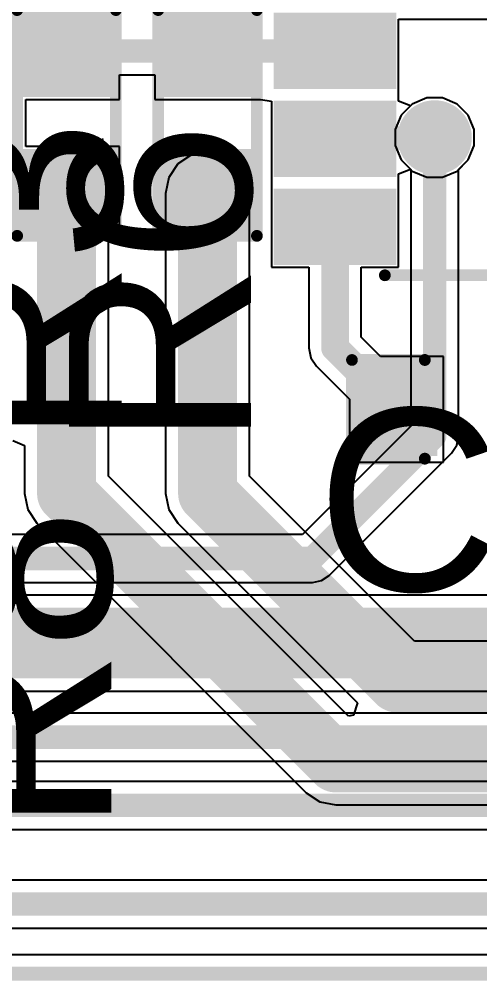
# Model space of a CAD drawing. Header units: millimetres. Extents: x -23 to 83, y -38 to 11.
# Drawn here: x 27.52 to 32.49, y -38.06 to -27.68 of the extents above; entities that cross this region are included whole.
import ezdxf

# ---------------------------------------------------------------- set-up
doc = ezdxf.new("R2010")
doc.units = ezdxf.units.MM
for name, color, linetype in [('BottomLayer', 5, 'Continuous'), ('BottomSolder', 6, 'Continuous'), ('Mechanical2', 216, 'Continuous'), ('TopLayer', 1, 'Continuous'), ('TopOverlay', 2, 'Continuous'), ('TopPaste', 8, 'Continuous'), ('TopSolder', 216, 'Continuous'), ('ViaHoleLayer', 16, 'Continuous')]:
    doc.layers.add(name, color=color, linetype=linetype)
doc.styles.add('Arial', font='', dxfattribs={"height": 0.2})
doc.styles.get('Arial').set_extended_font_data('Arial')

# ---------------------------------------------------------------- blocks, each defined once
blk = doc.blocks.new('SOT_23_6_THIN_12')
at = {"layer": 'TopLayer'}
for points in [[(-1.86, 1.26), (-0.74, 1.26), (-0.74, 0.64), (-1.86, 0.64)], [(0.74, 1.26), (1.86, 1.26), (1.86, 0.64), (0.74, 0.64)], [(-1.86, 0.31), (-0.74, 0.31), (-0.74, -0.31), (-1.86, -0.31)], [(0.74, 0.31), (1.86, 0.31), (1.86, -0.31), (0.74, -0.31)], [(-1.86, -0.64), (-0.74, -0.64), (-0.74, -1.26), (-1.86, -1.26)], [(0.74, -0.64), (1.86, -0.64), (1.86, -1.26), (0.74, -1.26)]]:
    blk.add_hatch(color=1, dxfattribs=at).paths.add_polyline_path(points)
at = {"layer": 'TopPaste'}
for points in [[(-1.86, 1.26), (-0.74, 1.26), (-0.74, 0.64), (-1.86, 0.64)], [(0.74, 1.26), (1.86, 1.26), (1.86, 0.64), (0.74, 0.64)], [(-1.86, 0.31), (-0.74, 0.31), (-0.74, -0.31), (-1.86, -0.31)], [(0.74, 0.31), (1.86, 0.31), (1.86, -0.31), (0.74, -0.31)], [(-1.86, -0.64), (-0.74, -0.64), (-0.74, -1.26), (-1.86, -1.26)], [(0.74, -0.64), (1.86, -0.64), (1.86, -1.26), (0.74, -1.26)]]:
    blk.add_hatch(color=8, dxfattribs=at).paths.add_polyline_path(points)
at = {"layer": 'TopSolder'}
for points in [[(-1.962, 1.362), (-0.638, 1.362), (-0.638, 0.538), (-1.962, 0.538)], [(0.638, 1.362), (1.962, 1.362), (1.962, 0.538), (0.638, 0.538)], [(-1.962, 0.412), (-0.638, 0.412), (-0.638, -0.412), (-1.962, -0.412)], [(0.638, 0.412), (1.962, 0.412), (1.962, -0.412), (0.638, -0.412)], [(-1.962, -0.538), (-0.638, -0.538), (-0.638, -1.362), (-1.962, -1.362)], [(0.638, -0.538), (1.962, -0.538), (1.962, -1.362), (0.638, -1.362)]]:
    blk.add_hatch(color=216, dxfattribs=at).paths.add_polyline_path(points)
at = {"layer": 'TopOverlay', "const_width": 0.127}
for points in [[(0.762, 1.473), (-0.762, 1.473)], [(-2.007, 0.965), (-2.134, 1.092)], [(-2.134, 1.092), (-2.134, 0.838)], [(-2.007, 0.965), (-2.134, 0.838)], [(0.787, -1.473), (-0.762, -1.473)]]:
    blk.add_lwpolyline(points, dxfattribs=at)
at = {"layer": 'TopOverlay', "const_width": 0.0635}
for points in [[(-0.794, 1.473, 1), (-0.73, 1.473, 1)], [(0.73, 1.473, 1), (0.794, 1.473, 1)], [(-2.165, 1.092, 1), (-2.102, 1.092, 1)], [(-2.165, 1.092, 1), (-2.102, 1.092, 1)], [(-2.038, 0.965, 1), (-1.975, 0.965, 1)], [(-2.038, 0.965, 1), (-1.975, 0.965, 1)], [(-2.165, 0.838, 1), (-2.102, 0.838, 1)], [(-2.165, 0.838, 1), (-2.102, 0.838, 1)], [(-0.794, -1.473, 1), (-0.73, -1.473, 1)], [(0.756, -1.473, 1), (0.819, -1.473, 1)]]:
    blk.add_lwpolyline(points, format="xyb", close=True, dxfattribs=at)
blk = doc.blocks.new('C___0603_21')
at = {"layer": 'TopLayer'}
for points in [[(-0.381, 0.445), (-0.381, -0.445), (-1.143, -0.445), (-1.143, 0.445)], [(1.143, 0.445), (1.143, -0.445), (0.381, -0.445), (0.381, 0.445)]]:
    blk.add_hatch(color=1, dxfattribs=at).paths.add_polyline_path(points)
at = {"layer": 'TopPaste'}
for points in [[(-0.381, 0.445), (-0.381, -0.445), (-1.143, -0.445), (-1.143, 0.445)], [(1.143, 0.445), (1.143, -0.445), (0.381, -0.445), (0.381, 0.445)]]:
    blk.add_hatch(color=8, dxfattribs=at).paths.add_polyline_path(points)
at = {"layer": 'TopSolder'}
for points in [[(-0.321, 0.504), (-0.321, -0.504), (-1.203, -0.504), (-1.203, 0.504)], [(1.203, 0.504), (1.203, -0.504), (0.321, -0.504), (0.321, 0.504)]]:
    blk.add_hatch(color=216, dxfattribs=at).paths.add_polyline_path(points)
at = {"layer": 'TopOverlay', "const_width": 0.127}
for points in [[(-0.457, 0.533), (-1.245, 0.533)], [(-1.245, 0.533), (-1.245, -0.533)], [(1.245, 0.533), (0.457, 0.533)], [(1.245, 0.533), (1.245, -0.533)], [(-0.457, -0.533), (-1.245, -0.533)], [(1.245, -0.533), (0.457, -0.533)]]:
    blk.add_lwpolyline(points, dxfattribs=at)
at = {"layer": 'TopOverlay', "const_width": 0.0635}
for points in [[(-1.276, 0.533, 1), (-1.213, 0.533, 1)], [(-1.276, 0.533, 1), (-1.213, 0.533, 1)], [(-0.489, 0.533, 1), (-0.425, 0.533, 1)], [(0.425, 0.533, 1), (0.489, 0.533, 1)], [(1.213, 0.533, 1), (1.276, 0.533, 1)], [(1.213, 0.533, 1), (1.276, 0.533, 1)], [(-1.276, -0.533, 1), (-1.213, -0.533, 1)], [(-1.276, -0.533, 1), (-1.213, -0.533, 1)], [(-0.489, -0.533, 1), (-0.425, -0.533, 1)], [(0.425, -0.533, 1), (0.489, -0.533, 1)], [(1.213, -0.533, 1), (1.276, -0.533, 1)], [(1.213, -0.533, 1), (1.276, -0.533, 1)]]:
    blk.add_lwpolyline(points, format="xyb", close=True, dxfattribs=at)
blk = doc.blocks.new('R___0603_97')
at = {"layer": 'TopLayer'}
for points in [[(-0.381, 0.4445), (-0.381, -0.4445), (-1.143, -0.4445), (-1.143, 0.4445)], [(1.143, 0.4445), (1.143, -0.4445), (0.381, -0.4445), (0.381, 0.4445)]]:
    blk.add_hatch(color=1, dxfattribs=at).paths.add_polyline_path(points)
at = {"layer": 'TopPaste'}
for points in [[(-0.381, 0.4445), (-0.381, -0.4445), (-1.143, -0.4445), (-1.143, 0.4445)], [(1.143, 0.4445), (1.143, -0.4445), (0.381, -0.4445), (0.381, 0.4445)]]:
    blk.add_hatch(color=8, dxfattribs=at).paths.add_polyline_path(points)
at = {"layer": 'TopSolder'}
for points in [[(-0.2794, 0.5461), (-0.2794, -0.5461), (-1.2446, -0.5461), (-1.2446, 0.5461)], [(1.2446, 0.5461), (1.2446, -0.5461), (0.2794, -0.5461), (0.2794, 0.5461)]]:
    blk.add_hatch(color=216, dxfattribs=at).paths.add_polyline_path(points)
at = {"layer": 'TopOverlay', "const_width": 0.127}
for points in [[(-1.2192, -0.5334), (-1.2192, 0.5334)], [(1.2192, 0.5334), (-1.2192, 0.5334)], [(1.2192, -0.5334), (1.2192, 0.5334)], [(1.2192, -0.5334), (-1.2192, -0.5334)]]:
    blk.add_lwpolyline(points, dxfattribs=at)
at = {"layer": 'TopOverlay', "const_width": 0.0635}
for points in [[(-1.25095, 0.5334, 1), (-1.18745, 0.5334, 1)], [(-1.25095, 0.5334, 1), (-1.18745, 0.5334, 1)], [(1.18745, 0.5334, 1), (1.25095, 0.5334, 1)], [(1.18745, 0.5334, 1), (1.25095, 0.5334, 1)], [(-1.25095, -0.5334, 1), (-1.18745, -0.5334, 1)], [(-1.25095, -0.5334, 1), (-1.18745, -0.5334, 1)], [(1.18745, -0.5334, 1), (1.25095, -0.5334, 1)], [(1.18745, -0.5334, 1), (1.25095, -0.5334, 1)]]:
    blk.add_lwpolyline(points, format="xyb", close=True, dxfattribs=at)
blk = doc.blocks.new('R___0603_100')
at = {"layer": 'TopLayer'}
for points in [[(-0.381, 0.4445), (-0.381, -0.4445), (-1.143, -0.4445), (-1.143, 0.4445)], [(1.143, 0.4445), (1.143, -0.4445), (0.381, -0.4445), (0.381, 0.4445)]]:
    blk.add_hatch(color=1, dxfattribs=at).paths.add_polyline_path(points)
at = {"layer": 'TopPaste'}
for points in [[(-0.381, 0.4445), (-0.381, -0.4445), (-1.143, -0.4445), (-1.143, 0.4445)], [(1.143, 0.4445), (1.143, -0.4445), (0.381, -0.4445), (0.381, 0.4445)]]:
    blk.add_hatch(color=8, dxfattribs=at).paths.add_polyline_path(points)
at = {"layer": 'TopSolder'}
for points in [[(-0.2794, 0.5461), (-0.2794, -0.5461), (-1.2446, -0.5461), (-1.2446, 0.5461)], [(1.2446, 0.5461), (1.2446, -0.5461), (0.2794, -0.5461), (0.2794, 0.5461)]]:
    blk.add_hatch(color=216, dxfattribs=at).paths.add_polyline_path(points)
at = {"layer": 'TopOverlay', "const_width": 0.127}
for points in [[(1.2192, 0.5334), (-1.2192, 0.5334)], [(-1.2192, -0.5334), (-1.2192, 0.5334)], [(1.2192, -0.5334), (1.2192, 0.5334)], [(1.2192, -0.5334), (-1.2192, -0.5334)]]:
    blk.add_lwpolyline(points, dxfattribs=at)
at = {"layer": 'TopOverlay', "const_width": 0.0635}
for points in [[(-1.25095, 0.5334, 1), (-1.18745, 0.5334, 1)], [(-1.25095, 0.5334, 1), (-1.18745, 0.5334, 1)], [(1.18745, 0.5334, 1), (1.25095, 0.5334, 1)], [(1.18745, 0.5334, 1), (1.25095, 0.5334, 1)], [(-1.25095, -0.5334, 1), (-1.18745, -0.5334, 1)], [(-1.25095, -0.5334, 1), (-1.18745, -0.5334, 1)], [(1.18745, -0.5334, 1), (1.25095, -0.5334, 1)], [(1.18745, -0.5334, 1), (1.25095, -0.5334, 1)]]:
    blk.add_lwpolyline(points, format="xyb", close=True, dxfattribs=at)

msp = doc.modelspace()

# ---------------------------------------------------------------- hatches: boundary and pattern name
at = {"layer": 'BottomLayer'}
h = msp.add_hatch(color=5, dxfattribs=at)
edge = h.paths.add_edge_path()
edge.add_arc((32.004, -28.956), 0.3, 0, 360)
at = {"layer": 'BottomSolder'}
h = msp.add_hatch(color=6, dxfattribs=at)
edge = h.paths.add_edge_path()
edge.add_arc((32.004, -28.956), 0.402, 0, 360)
at = {"layer": 'TopLayer'}
h = msp.add_hatch(color=1, dxfattribs=at)
edge = h.paths.add_edge_path()
edge.add_arc((32.004, -28.956), 0.3, 0, 360)
at = {"layer": 'TopSolder'}
h = msp.add_hatch(color=216, dxfattribs=at)
edge = h.paths.add_edge_path()
edge.add_arc((32.004, -28.956), 0.402, 0, 360)
at = {"layer": 'ViaHoleLayer'}
h = msp.add_hatch(color=16, dxfattribs=at)
edge = h.paths.add_edge_path()
edge.add_arc((32.004, -28.956), 0.15, 0, 360)

# ---------------------------------------------------------------- linework, layer by layer
at = {"layer": 'BottomLayer'}
for p, q in [((31.919, -28.529), (31.762, -28.594)), ((32.089, -28.529), (31.919, -28.529)), ((32.246, -28.594), (32.089, -28.529)), ((31.762, -28.594), (31.642, -28.714)), ((32.366, -28.714), (32.246, -28.594)), ((31.642, -28.714), (31.577, -28.871)), ((32.431, -28.871), (32.366, -28.714)), ((31.577, -28.871), (31.577, -29.041)), ((32.431, -29.041), (32.431, -28.871)), ((31.577, -29.041), (31.642, -29.198)), ((32.366, -29.198), (32.431, -29.041)), ((31.642, -29.198), (31.745, -29.301)), ((32.263, -29.301), (32.366, -29.198)), ((31.745, -29.301), (31.745, -32.075)), ((32.263, -32.182), (32.263, -29.301)), ((31.745, -32.075), (30.576, -33.244)), ((32.243, -32.281), (32.263, -32.182)), ((32.187, -32.365), (32.243, -32.281)), ((30.866, -33.686), (32.187, -32.365)), ((30.576, -33.244), (26.888, -33.244)), ((30.683, -33.762), (30.782, -33.742)), ((30.782, -33.742), (30.866, -33.686)), ((27.011, -33.762), (30.683, -33.762)), ((40.982, -33.899), (27.071, -33.899)), ((19.092, -34.935), (41.224, -34.935)), ((45.384, -35.174), (19.192, -35.174)), ((19.192, -35.692), (45.491, -35.692)), ((47.924, -35.911), (19.139, -35.911)), ((12.578, -36.429), (48.031, -36.429)), ((42.149, -36.977), (22.671, -36.977)), ((22.671, -37.495), (42.149, -37.495)), ((42.395, -37.785), (22.426, -37.785))]:
    msp.add_line(p, q, dxfattribs=at)
for points, const_width in [([(32.004, -32.182), (32.004, -28.956)], 0.254), ([(30.683, -33.503), (32.004, -32.182)], 0.254), ([(26.543, -33.503), (30.683, -33.503)], 0.254), ([(12.522, -34.417), (41.224, -34.417)], 0.762), ([(18.847, -35.433), (45.491, -35.433)], 0.254), ([(12.471, -36.17), (48.031, -36.17)], 0.254), ([(22.327, -37.236), (42.494, -37.236)], 0.254)]:
    msp.add_lwpolyline(points, dxfattribs=dict(at, const_width=const_width))
at = {"layer": 'BottomLayer', "const_width": 0.127}
for points in [[(31.941, -28.956, 1), (32.068, -28.956, 1)], [(31.941, -32.182, 1), (32.068, -32.182, 1)], [(31.941, -32.182, 1), (32.068, -32.182, 1)], [(30.62, -33.503, 1), (30.747, -33.503, 1)], [(30.62, -33.503, 1), (30.747, -33.503, 1)]]:
    msp.add_lwpolyline(points, format="xyb", close=True, dxfattribs=at)
at = {"layer": 'Mechanical2', "const_width": 0.152}
msp.add_lwpolyline([(-16.519, -37.988), (73.481, -37.988)], dxfattribs=at)
at = {"layer": 'TopLayer'}
for p, q in [((31.615, -28.407), (31.615, -27.679)), ((31.615, -27.679), (32.832, -27.679)), ((28.598, -28.545), (28.598, -28.28)), ((28.598, -28.28), (28.979, -28.28)), ((28.979, -28.28), (28.979, -28.545)), ((31.615, -28.458), (31.615, -28.407)), ((31.615, -28.562), (31.615, -28.458)), ((27.587, -29.053), (27.587, -28.545)), ((27.587, -28.545), (28.598, -28.545)), ((28.979, -28.545), (30.114, -28.545)), ((30.114, -28.545), (30.122, -28.545)), ((30.122, -28.545), (30.241, -28.564)), ((31.742, -28.615), (31.615, -28.562)), ((31.919, -28.529), (31.762, -28.594)), ((32.089, -28.529), (31.919, -28.529)), ((32.246, -28.594), (32.089, -28.529)), ((30.241, -28.564), (30.241, -28.585)), ((30.241, -28.585), (30.241, -29.357)), ((31.762, -28.594), (31.742, -28.615)), ((32.366, -28.714), (32.246, -28.594)), ((32.431, -28.871), (32.366, -28.714)), ((32.431, -29.041), (32.431, -28.871)), ((28.598, -29.053), (27.587, -29.053)), ((28.598, -30.069), (28.598, -29.053)), ((32.366, -29.198), (32.431, -29.041)), ((29.377, -29.142), (29.23, -29.24)), ((29.55, -29.107), (29.377, -29.142)), ((29.724, -29.142), (29.55, -29.107)), ((29.871, -29.24), (29.724, -29.142)), ((29.23, -29.24), (29.131, -29.387)), ((29.969, -29.387), (29.871, -29.24)), ((32.246, -29.318), (32.366, -29.198)), ((29.131, -29.387), (29.097, -29.561)), ((30.003, -29.561), (29.969, -29.387)), ((30.241, -29.357), (30.241, -29.484)), ((31.615, -29.35), (31.742, -29.297)), ((31.615, -29.446), (31.615, -29.35)), ((31.742, -29.297), (31.762, -29.318)), ((31.762, -29.318), (31.919, -29.383)), ((31.919, -29.383), (32.089, -29.383)), ((32.089, -29.383), (32.246, -29.318)), ((30.241, -29.484), (30.241, -29.535)), ((31.615, -29.535), (31.615, -29.446)), ((29.097, -29.561), (29.097, -32.801)), ((30.003, -32.614), (30.003, -29.561)), ((30.241, -29.535), (30.241, -30.358)), ((31.615, -30.358), (31.615, -29.535)), ((28.479, -32.614), (28.479, -30.069)), ((28.479, -30.069), (28.598, -30.069)), ((30.241, -30.358), (30.645, -30.358)), ((30.645, -30.358), (30.645, -31.227)), ((31.21, -31.111), (31.21, -30.358)), ((31.21, -30.358), (31.615, -30.358)), ((31.42, -31.321), (31.21, -31.111)), ((30.645, -31.227), (30.667, -31.336)), ((30.667, -31.336), (30.728, -31.427)), ((32.101, -31.321), (31.42, -31.321)), ((32.101, -32.464), (32.101, -31.321)), ((30.728, -31.427), (31.085, -31.784)), ((31.085, -31.784), (31.085, -32.464)), ((27.446, -32.229), (27.573, -32.282)), ((27.573, -32.282), (27.573, -32.801)), ((31.085, -32.464), (32.101, -32.464)), ((31.072, -35.206), (28.479, -32.614)), ((31.785, -34.396), (30.003, -32.614)), ((27.573, -32.801), (27.607, -32.975)), ((29.097, -32.801), (29.131, -32.975)), ((27.607, -32.975), (27.706, -33.122)), ((29.131, -32.975), (29.23, -33.122)), ((27.706, -33.122), (30.617, -36.033)), ((29.23, -33.122), (31.169, -35.061)), ((36.003, -34.396), (31.785, -34.396)), ((31.169, -35.061), (31.126, -35.197)), ((31.126, -35.197), (31.072, -35.206)), ((30.617, -36.033), (30.764, -36.131)), ((30.764, -36.131), (30.937, -36.166)), ((30.937, -36.166), (40.288, -36.166)), ((42.395, -37.785), (22.426, -37.785))]:
    msp.add_line(p, q, dxfattribs=at)
for points, const_width in [([(28.026, -28.037), (28.041, -28.021)], 0.254), ([(28.041, -28.021), (30.928, -28.021)], 0.254), ([(30.928, -28.971), (30.935, -28.964)], 0.254), ([(30.935, -28.964), (31.996, -28.964)], 0.254), ([(31.996, -28.964), (32.004, -28.956)], 0.254), ([(28.026, -32.801), (28.026, -29.561)], 0.635), ([(29.55, -32.801), (29.55, -29.561)], 0.635), ([(30.928, -31.227), (30.928, -29.921)], 0.3), ([(30.928, -31.227), (31.593, -31.892)], 0.3), ([(28.026, -32.801), (30.937, -35.712)], 0.635), ([(29.55, -32.801), (31.598, -34.849)], 0.635), ([(31.598, -34.849), (36.003, -34.849)], 0.635), ([(30.937, -35.712), (40.564, -35.712)], 0.635)]:
    msp.add_lwpolyline(points, dxfattribs=dict(at, const_width=const_width))
for points, const_width in [([(27.963, -28.037, 1), (28.09, -28.037, 1)], 0.127), ([(27.978, -28.021, 1), (28.105, -28.021, 1)], 0.127), ([(27.978, -28.021, 1), (28.105, -28.021, 1)], 0.127), ([(30.864, -28.021, 1), (30.991, -28.021, 1)], 0.127), ([(30.864, -28.971, 1), (30.991, -28.971, 1)], 0.127), ([(30.872, -28.964, 1), (30.999, -28.964, 1)], 0.127), ([(30.872, -28.964, 1), (30.999, -28.964, 1)], 0.127), ([(31.933, -28.964, 1), (32.06, -28.964, 1)], 0.127), ([(31.933, -28.964, 1), (32.06, -28.964, 1)], 0.127), ([(31.941, -28.956, 1), (32.068, -28.956, 1)], 0.127), ([(27.867, -29.561, 1), (28.185, -29.561, 1)], 0.318), ([(29.391, -29.561, 1), (29.709, -29.561, 1)], 0.318), ([(30.853, -29.921, 1), (31.003, -29.921, 1)], 0.15), ([(30.853, -31.227, 1), (31.003, -31.227, 1)], 0.15), ([(30.853, -31.227, 1), (31.003, -31.227, 1)], 0.15), ([(31.518, -31.892, 1), (31.668, -31.892, 1)], 0.15), ([(27.867, -32.801, 1), (28.185, -32.801, 1)], 0.318), ([(27.867, -32.801, 1), (28.185, -32.801, 1)], 0.318), ([(29.391, -32.801, 1), (29.709, -32.801, 1)], 0.318), ([(29.391, -32.801, 1), (29.709, -32.801, 1)], 0.318), ([(31.439, -34.849, 1), (31.756, -34.849, 1)], 0.318), ([(31.439, -34.849, 1), (31.756, -34.849, 1)], 0.318), ([(30.778, -35.712, 1), (31.096, -35.712, 1)], 0.318), ([(30.778, -35.712, 1), (31.096, -35.712, 1)], 0.318)]:
    msp.add_lwpolyline(points, format="xyb", close=True, dxfattribs=dict(at, const_width=const_width))

# ---------------------------------------------------------------- block references
for name, p, rotation in [('R___0603_97', (28.026, -28.799), 270), ('R___0603_100', (29.55, -28.799), 270), ('SOT_23_6_THIN_12', (32.228, -28.971), 180), ('C___0603_21', (32.355, -31.892), 180)]:
    msp.add_blockref(name, p, dxfattribs=dict(rotation=rotation))

# ---------------------------------------------------------------- texts
at = {"layer": 'TopOverlay', "style": 'Arial'}
for s, p in [('R3', (28.623, -32.279)), ('R6', (30.02, -32.304)), ('R8', (28.511, -36.476))]:
    msp.add_text(s, height=1.9685, rotation=90, dxfattribs=at).set_placement(p)
msp.add_text('C10', height=1.9685, dxfattribs=at).set_placement((30.728, -33.853))

doc.saveas('drawing.dxf')
